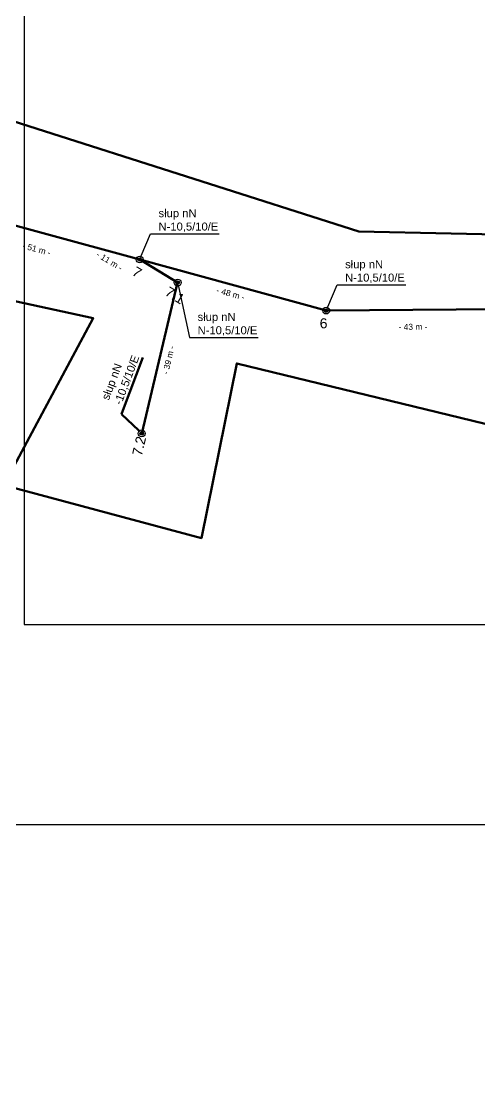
# Model space of a CAD drawing. Header units: metres. Extents: x 7532309 to 7535807, y 5784544 to 5785764.
# Drawn here: x 7534044.5 to 7534158.8, y 5785037.2 to 5785305.6 of the extents above; entities that cross this region are included whole.
import ezdxf
from ezdxf import colors
from ezdxf.entities.mleader import LeaderData, LeaderLine
from ezdxf.enums import TextEntityAlignment as Align
from ezdxf.math import Vec2, Vec3

# ---------------------------------------------------------------- set-up
doc = ezdxf.new("R2010")
doc.units = ezdxf.units.M
for name, color, linetype, lineweight in [('!tele', 30, 'Continuous', 40), ('!trafo', 6, 'Continuous', 50), ('!trafo_244', 6, 'Continuous', 50)]:
    doc.layers.add(name, color=color, linetype=linetype, lineweight=lineweight)
for name, color, linetype in [('!wymiary', 7, 'Continuous'), ('_MM opisy', 7, 'Continuous'), ('_MM slupy', 5, 'Continuous'), ('_numery_05-0244_1', 7, 'Continuous')]:
    doc.layers.add(name, color=color, linetype=linetype)
doc.layers.add('_kontrola_05-0244_1', color=1, linetype='Continuous', lineweight=50, plot=False)
doc.styles.get("Standard").update_dxf_attribs({"font": 'arial.ttf'})
doc.dimstyles.new('opis linie', dxfattribs={"dimtxt": 1.5, "dimasz": 0.18, "dimexe": 0.18, "dimexo": 0.0625, "dimgap": 2.5, "dimtad": 4, "dimdec": 0, "dimzin": 0, "dimdsep": 46, "dimtxsty": 'Standard', "dimcen": 0.09, "dimse1": 1, "dimse2": 1, "dimsd1": 1, "dimsd2": 1, "dimclrt": 256, "dimadec": 0, "dimazin": 0, "dimtfac": 1, "dimtdec": 0, "dimtofl": 0, "dimtmove": 0, "dimatfit": 3, "dimfxl": 1, "dimtfill": 1, "dimtolj": 1, "dimtzin": 0, "dimarcsym": 0})

# ---------------------------------------------------------------- blocks, each defined once
blk = doc.blocks.new('*D44')
at = {"layer": 'Defpoints', "color": 0}
for p in [(7534073.99, 5785246.16), (7534120.54, 5785233.4), (7534120.81, 5785234.37)]:
    blk.add_point(p, dxfattribs=at)
at = {"layer": '!wymiary', "insert": (7534096.67, 5785237.6), "char_height": 1.5, "attachment_point": 5, "rotation": 344.6742, "bg_fill": 3, "box_fill_scale": 1.1, "bg_fill_color": 9, "bg_fill_true_color": 13158600, "bg_fill_transparency": 0}
blk.add_mtext('\\A1;- 48 m -', dxfattribs=at)
blk = doc.blocks.new('*D45')
at = {"layer": 'Defpoints', "color": 0}
for p in [(7534120.54, 5785233.4), (7534163.79, 5785233.78), (7534163.79, 5785232.78)]:
    blk.add_point(p, dxfattribs=at)
at = {"layer": '!wymiary', "insert": (7534142.2, 5785229.33), "char_height": 1.5, "attachment_point": 5, "rotation": 0.5035, "bg_fill": 3, "box_fill_scale": 1.1, "bg_fill_color": 9, "bg_fill_true_color": 13158600, "bg_fill_transparency": 0}
blk.add_mtext('\\A1;- 43 m -', dxfattribs=at)
blk = doc.blocks.new('*D82')
at = {"layer": 'Defpoints', "color": 0}
for p in [(7534024.81, 5785259.56), (7534073.73, 5785245.2), (7534073.99, 5785246.16)]:
    blk.add_point(p, dxfattribs=at)
at = {"layer": '!wymiary', "insert": (7534048.28, 5785248.74), "char_height": 1.5, "attachment_point": 5, "rotation": 344.757, "bg_fill": 3, "box_fill_scale": 1.1, "bg_fill_color": 9, "bg_fill_true_color": 13158600, "bg_fill_transparency": 0}
blk.add_mtext('\\A1;- 51 m -', dxfattribs=at)
blk = doc.blocks.new('*D83')
at = {"layer": 'Defpoints', "color": 0}
for p in [(7534073.99, 5785246.16), (7534082.94, 5785239.53), (7534083.46, 5785240.38)]:
    blk.add_point(p, dxfattribs=at)
at = {"layer": '!wymiary', "insert": (7534066.46, 5785245.77), "char_height": 1.5, "attachment_point": 5, "rotation": 328.6047, "bg_fill": 3, "box_fill_scale": 1.1, "bg_fill_color": 9, "bg_fill_true_color": 13158600, "bg_fill_transparency": 0}
blk.add_mtext('\\A1;- 11 m -', dxfattribs=at)
blk = doc.blocks.new('*D84')
at = {"layer": 'Defpoints', "color": 0}
for p in [(7534083.46, 5785240.38), (7534073.55, 5785202.94), (7534074.53, 5785202.71)]:
    blk.add_point(p, dxfattribs=at)
at = {"layer": '!wymiary', "insert": (7534081.2, 5785221.02), "char_height": 1.5, "attachment_point": 5, "rotation": 76.6644, "bg_fill": 3, "box_fill_scale": 1.1, "bg_fill_color": 9, "bg_fill_true_color": 13158600, "bg_fill_transparency": 0}
blk.add_mtext('\\A1;- 39 m -', dxfattribs=at)
blk = doc.blocks.new('E')
at = {"layer": '_MM slupy'}
h = blk.add_hatch(color=256, dxfattribs=at)
h.dxf.hatch_style = 1
h.paths.add_polyline_path([(0.27, 0.37, 1), (-0.27, -0.37, 1)])
for radius in [0.857, 0.457]:
    blk.add_circle((0, 0), radius, dxfattribs=at)
blk = doc.blocks.new('e2')
at = {"layer": '_MM opisy'}
ml = blk.add_multileader_mtext('Standard', dxfattribs=at)
ml.set_content('\\pxql;słup nN\\P-10,5/10/E', color=256)
ml.set_leader_properties()
ml.build(insert=Vec2(0, 0))
ml.multileader.update_dxf_attribs({"has_text_frame": 1, "text_left_attachment_type": 5, "text_right_attachment_type": 5, "dogleg_length": 1, "arrow_head_size": 1})
ctx = ml.context
ctx.base_point, ctx.char_height, ctx.arrow_head_size, ctx.landing_gap_size, ctx.plane_origin = Vec3(3.71, 6.41), 2, 1, 1, Vec3(1.72, -1.42)
ctx.left_attachment, ctx.right_attachment = 5, 5
notes = []
notes.append((ctx, [(0, (1, 1, 0), (2.71, 6.41), (1, 0), 1, [(0, [(0, 0), (2.71, 6.41)], 0, [])])]))
ctx.mtext.insert, ctx.mtext.flow_direction = Vec3(4.71, 12.57), 5
ctx.mtext.has_bg_fill, ctx.mtext.bg_color, ctx.mtext.bg_scale_factor, ctx.mtext.bg_transparency, ctx.mtext.use_window_bg_color = 1, -1023410175, 1, 0, 1
for ctx, leaders in notes:
    for number, flags, end, landing, length, lines in leaders:
        leader = LeaderData()
        leader.index, (leader.has_last_leader_line, leader.has_dogleg_vector, leader.attachment_direction) = number, flags
        leader.last_leader_point, leader.dogleg_vector, leader.dogleg_length = Vec3(end), Vec3(landing), length
        for number, points, colour, breaks in lines:
            line = LeaderLine()
            line.index, line.vertices, line.color, line.breaks = number, Vec3.list(points), colors.encode_raw_color(colour), breaks
            leader.lines.append(line)
        ctx.leaders.append(leader)
blk.add_blockref('E', (0, 0))

msp = doc.modelspace()

# ---------------------------------------------------------------- linework, layer by layer
at = {"layer": '!tele'}
msp.add_lwpolyline([(7533924.87, 5785289.88), (7533974.11, 5785275.03), (7534024.81, 5785259.56), (7534073.99, 5785246.16), (7534083.46, 5785240.38), (7534074.53, 5785202.71)], dxfattribs=at)
at = {"layer": '!tele', "elevation": 140.78}
msp.add_lwpolyline([(7534073.99, 5785246.16), (7534120.54, 5785233.4), (7534163.79, 5785233.78), (7534189.89, 5785234.01), (7534216.83, 5785233.11), (7534262.27, 5785213.49), (7534307.79, 5785192.51), (7534314.31, 5785182.63), (7534332.43, 5785181.24), (7534352.37, 5785171.93), (7534398.51, 5785150.8), (7534420.71, 5785140.49), (7534443.51, 5785130.22), (7534487.93, 5785108.4), (7534534.1, 5785088.3), (7534578.45, 5785069.17), (7534624.98, 5785049.13), (7534637.37, 5785047.79)], dxfattribs=at)
at = {"layer": '!trafo_244'}
msp.add_lwpolyline([(7534063.44, 5784843.77), (7534094.16, 5784789.89), (7534227.75, 5784859.2), (7534309.11, 5785044.02), (7534338.24, 5785149.48), (7534627.47, 5785028.46), (7534635.59, 5785064.87), (7534351.5, 5785192.14), (7534404.24, 5785396.9), (7534370.65, 5785405.69), (7534322.94, 5785205.43), (7534243.84, 5785250.63), (7534128.64, 5785253.14), (7533922.74, 5785319.06), (7533902.33, 5785266.32), (7534062.41, 5785231.48), (7534040.13, 5785189.74), (7534089.41, 5785176.55), (7534098.2, 5785220.18), (7534286.53, 5785174.36), (7534272.53, 5785084.36), (7534198.2, 5784923.65)], close=True, dxfattribs=at)

# ---------------------------------------------------------------- next in the draw order: dimensions: what is measured, and where the dimension line sits
at = {"layer": '!wymiary'}
dim = msp.add_aligned_dim(p1=(7534073.99, 5785246.16), p2=(7534120.54, 5785233.4), distance=1, dimstyle='opis linie', override={"dimpost": '- <> m -'}, dxfattribs=at)
dim.commit()
dim.dimension.update_dxf_attribs({"geometry": '*D44', "text_midpoint": (7534096.67, 5785237.6)})

# ---------------------------------------------------------------- next in the draw order: dimensions: what is measured, and where the dimension line sits
for p1, p2, picture, middle in [((7534024.81, 5785259.56), (7534073.99, 5785246.16), '*D82', (7534048.28, 5785248.74)), ((7534120.54, 5785233.4), (7534163.79, 5785233.78), '*D45', (7534142.2, 5785229.33))]:
    dim = msp.add_aligned_dim(p1=p1, p2=p2, distance=-1, dimstyle='opis linie', override={"dimpost": '- <> m -'}, dxfattribs=at)
    dim.commit()
    dim.dimension.update_dxf_attribs({"geometry": picture, "text_midpoint": middle})

# ---------------------------------------------------------------- next in the draw order: texts
at = {"layer": '_numery_05-0244_1', "color": 7}
msp.add_text('6', height=2.5, rotation=0.5035, dxfattribs=at).set_placement((7534119.88, 5785230.22), align=Align.MIDDLE_CENTER)

# ---------------------------------------------------------------- next in the draw order: dimensions: what is measured, and where the dimension line sits
at = {"layer": '!wymiary'}
dim = msp.add_aligned_dim(p1=(7534073.99, 5785246.16), p2=(7534083.46, 5785240.38), distance=-1, dimstyle='opis linie', override={"dimpost": '- <> m -'}, dxfattribs=at)
dim.commit()
dim.dimension.update_dxf_attribs({"geometry": '*D83', "text_midpoint": (7534066.46, 5785245.77)})

# ---------------------------------------------------------------- next in the draw order: leaders
at = {"layer": '_MM opisy'}
ml = msp.add_multileader_mtext('Standard', dxfattribs=at)
ml.set_content('\\pxql;słup nN\\PN-10,5/10/E', color=256)
ml.set_leader_properties()
ml.build(insert=Vec2(0, 0))
ml.multileader.update_dxf_attribs({"has_text_frame": 1, "text_left_attachment_type": 5, "text_right_attachment_type": 5, "dogleg_length": 1, "arrow_head_size": 1})
ctx = ml.context
ctx.base_point, ctx.char_height, ctx.arrow_head_size, ctx.landing_gap_size, ctx.plane_origin = Vec3(7534124.25, 5785239.81, 140.59), 2, 1, 1, Vec3(7534122.26, 5785231.98, 140.59)
ctx.left_attachment, ctx.right_attachment = 5, 5
notes = []
notes.append((ctx, [(0, (1, 1, 0), (7534123.25, 5785239.81, 140.59), (1, 0), 1, [(0, [(7534120.54, 5785233.4, 140.59), (7534123.25, 5785239.81, 140.59)], 0, [])])]))
ctx.mtext.insert, ctx.mtext.flow_direction = Vec3(7534125.25, 5785245.97, 140.59), 5
ctx.mtext.has_bg_fill, ctx.mtext.bg_color, ctx.mtext.bg_scale_factor, ctx.mtext.bg_transparency, ctx.mtext.use_window_bg_color = 1, -1023410175, 1, 0, 1
for ctx, leaders in notes:
    for number, flags, end, landing, length, lines in leaders:
        leader = LeaderData()
        leader.index, (leader.has_last_leader_line, leader.has_dogleg_vector, leader.attachment_direction) = number, flags
        leader.last_leader_point, leader.dogleg_vector, leader.dogleg_length = Vec3(end), Vec3(landing), length
        for number, points, colour, breaks in lines:
            line = LeaderLine()
            line.index, line.vertices, line.color, line.breaks = number, Vec3.list(points), colors.encode_raw_color(colour), breaks
            leader.lines.append(line)
        ctx.leaders.append(leader)

# ---------------------------------------------------------------- next in the draw order: linework, layer by layer
at = {"layer": '_kontrola_05-0244_1', "color": 1}
msp.add_lwpolyline([(7534163.79, 5785233.78), (7534120.54, 5785233.4)], dxfattribs=at)

# ---------------------------------------------------------------- next in the draw order: block references
msp.add_blockref('E', (7534120.54, 5785233.4, 140.59))

# ---------------------------------------------------------------- next in the draw order: texts
at = {"layer": '_numery_05-0244_1', "color": 7}
msp.add_text('7', height=2.5, rotation=-31.3953, dxfattribs=at).set_placement((7534073.33, 5785242.98), align=Align.MIDDLE_CENTER)

# ---------------------------------------------------------------- next in the draw order: dimensions: what is measured, and where the dimension line sits
at = {"layer": '!wymiary'}
dim = msp.add_aligned_dim(p1=(7534083.46, 5785240.38), p2=(7534074.53, 5785202.71), distance=-1, dimstyle='opis linie', override={"dimpost": '- <> m -'}, dxfattribs=at)
dim.commit()
dim.dimension.update_dxf_attribs({"geometry": '*D84', "text_midpoint": (7534081.2, 5785221.02)})

# ---------------------------------------------------------------- next in the draw order: leaders
at = {"layer": '_MM opisy'}
ml = msp.add_multileader_mtext('Standard', dxfattribs=at)
ml.set_content('\\pxql;słup nN\\PN-10,5/10/E', color=256)
ml.set_leader_properties()
ml.build(insert=Vec2(0, 0))
ml.multileader.update_dxf_attribs({"has_text_frame": 1, "text_left_attachment_type": 5, "text_right_attachment_type": 5, "dogleg_length": 1, "arrow_head_size": 1})
ctx = ml.context
ctx.base_point, ctx.char_height, ctx.arrow_head_size, ctx.landing_gap_size, ctx.plane_origin = Vec3(7534077.7, 5785252.57), 2, 1, 1, Vec3(7534075.71, 5785244.74)
ctx.left_attachment, ctx.right_attachment = 5, 5
notes = []
notes.append((ctx, [(0, (1, 1, 0), (7534076.7, 5785252.57), (1, 0), 1, [(0, [(7534073.99, 5785246.16), (7534076.7, 5785252.57)], 0, [])])]))
ctx.mtext.insert, ctx.mtext.flow_direction = Vec3(7534078.7, 5785258.73), 5
ctx.mtext.has_bg_fill, ctx.mtext.bg_color, ctx.mtext.bg_scale_factor, ctx.mtext.bg_transparency, ctx.mtext.use_window_bg_color = 1, -1023410175, 1, 0, 1
for ctx, leaders in notes:
    for number, flags, end, landing, length, lines in leaders:
        leader = LeaderData()
        leader.index, (leader.has_last_leader_line, leader.has_dogleg_vector, leader.attachment_direction) = number, flags
        leader.last_leader_point, leader.dogleg_vector, leader.dogleg_length = Vec3(end), Vec3(landing), length
        for number, points, colour, breaks in lines:
            line = LeaderLine()
            line.index, line.vertices, line.color, line.breaks = number, Vec3.list(points), colors.encode_raw_color(colour), breaks
            leader.lines.append(line)
        ctx.leaders.append(leader)

# ---------------------------------------------------------------- next in the draw order: linework, layer by layer
at = {"layer": '_kontrola_05-0244_1', "color": 1}
msp.add_lwpolyline([(7534073.99, 5785246.16), (7534024.81, 5785259.56)], dxfattribs=at)

# ---------------------------------------------------------------- next in the draw order: block references
at = {"layer": '!trafo', "rotation": 69.35864347013536}
msp.add_blockref('e2', (7534074.51, 5785202.72), dxfattribs=at)
msp.add_blockref('E', (7534073.99, 5785246.16))

# ---------------------------------------------------------------- next in the draw order: leaders
at = {"layer": '_MM opisy'}
ml = msp.add_multileader_mtext('Standard', dxfattribs=at)
ml.set_content('\\pxql;słup nN\\PN-10,5/10/E', color=256)
ml.set_leader_properties()
ml.build(insert=Vec2(0, 0))
ml.multileader.update_dxf_attribs({"has_text_frame": 1, "text_left_attachment_type": 5, "text_right_attachment_type": 5, "dogleg_length": 1, "arrow_head_size": 1})
ctx = ml.context
ctx.base_point, ctx.char_height, ctx.arrow_head_size, ctx.landing_gap_size, ctx.plane_origin = Vec3(7534087.45, 5785226.64), 2, 1, 1, Vec3(7534085.17, 5785238.96)
ctx.left_attachment, ctx.right_attachment = 5, 5
notes = []
notes.append((ctx, [(0, (1, 1, 0), (7534086.45, 5785226.64), (1, 0), 1, [(0, [(7534083.46, 5785240.38), (7534086.45, 5785226.64)], 0, [])])]))
ctx.mtext.insert, ctx.mtext.flow_direction = Vec3(7534088.45, 5785232.81), 5
ctx.mtext.has_bg_fill, ctx.mtext.bg_color, ctx.mtext.bg_scale_factor, ctx.mtext.bg_transparency, ctx.mtext.use_window_bg_color = 1, -1023410175, 1, 0, 1
for ctx, leaders in notes:
    for number, flags, end, landing, length, lines in leaders:
        leader = LeaderData()
        leader.index, (leader.has_last_leader_line, leader.has_dogleg_vector, leader.attachment_direction) = number, flags
        leader.last_leader_point, leader.dogleg_vector, leader.dogleg_length = Vec3(end), Vec3(landing), length
        for number, points, colour, breaks in lines:
            line = LeaderLine()
            line.index, line.vertices, line.color, line.breaks = number, Vec3.list(points), colors.encode_raw_color(colour), breaks
            leader.lines.append(line)
        ctx.leaders.append(leader)

# ---------------------------------------------------------------- next in the draw order: linework, layer by layer
at = {"layer": '_kontrola_05-0244_1', "color": 1}
for points in [[(7534120.54, 5785233.4), (7534073.99, 5785246.16)], [(7534073.99, 5785246.16), (7534083.46, 5785240.38)], [(7534083.46, 5785240.38), (7534074.51, 5785202.72)]]:
    msp.add_lwpolyline(points, dxfattribs=at)
at = {"layer": 'Defpoints', "color": 4}
for points in [[(7534045.17, 5785154.97), (7534440.02, 5785154.97), (7534440.02, 5785441.83), (7534045.17, 5785441.83)], [(7533810.17, 5785104.97), (7534205.02, 5785104.97), (7534205.02, 5785391.83), (7533810.17, 5785391.83)]]:
    msp.add_lwpolyline(points, close=True, dxfattribs=at)

# ---------------------------------------------------------------- next in the draw order: block references
msp.add_blockref('E', (7534083.46, 5785240.38))

# ---------------------------------------------------------------- next in the draw order: texts
at = {"layer": '_numery_05-0244_1', "color": 7}
for s, rotation, p in [('7.1', 328.6047, (7534082.79, 5785237.2)), ('7.2', 76.6451, (7534073.85, 5785199.54))]:
    msp.add_text(s, height=2.5, rotation=rotation, dxfattribs=at).set_placement(p, align=Align.MIDDLE_CENTER)

doc.saveas('drawing.dxf')
